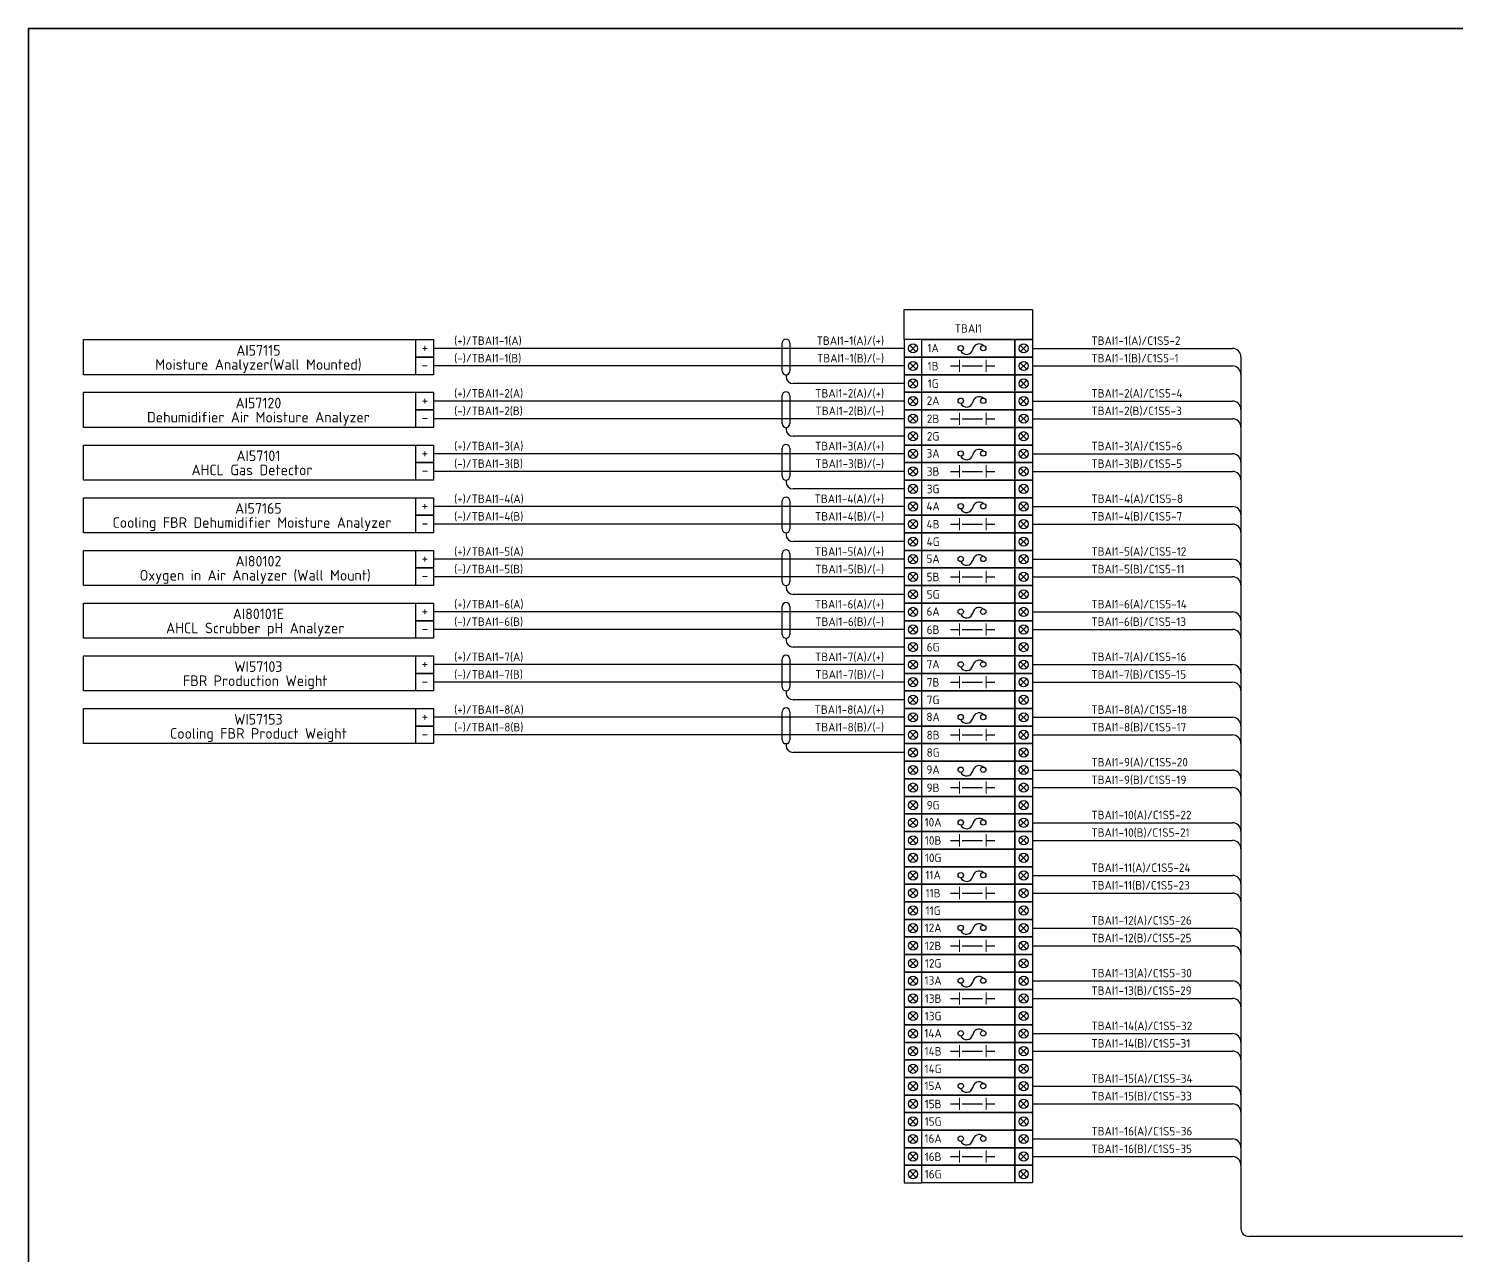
# Model space of a CAD drawing. Header units: inches. Extents: x 579627 to 667544, y 458630 to 507164.
# Drawn here: x 614871 to 616891, y 498140 to 499876 of the extents above; entities that cross this region are included whole.
import ezdxf
from ezdxf.enums import TextEntityAlignment as Align

# ---------------------------------------------------------------- set-up
doc = ezdxf.new("R2010")
doc.units = ezdxf.units.IN
doc.header["$MEASUREMENT"] = 0
doc.layers.add('HELPPOINT', color=7, linetype='Continuous')
doc.layers.add('power', color=7, linetype='Continuous')
doc.styles.add('HTX11', font='O8111901')
doc.styles.add('ISO3098B', font='ISO3098B.shx')

# ---------------------------------------------------------------- blocks, each defined once
blk = doc.blocks.new('TPA')
at = {"layer": 'HELPPOINT', "color": 4, "lineweight": 35}
for p, q in [((562706.8, 501946.4), (562706.8, 505019.3)), ((562706.8, 505019.3), (567131, 505019.3)), ((562706.8, 501946.4), (562706.8, 505019.3)), ((562706.8, 505019.3), (567131, 505019.3))]:
    blk.add_line(p, q, dxfattribs=at)
at = {"style": 'HTX11'}
for tag, p in [('A', (566704.3, 502037.1)), ('B', (567038.2, 501963.3))]:
    blk.add_attdef(tag, text='', height=16.8, dxfattribs=at).set_placement(p, align=Align.MIDDLE_CENTER)

msp = doc.modelspace()

# ---------------------------------------------------------------- linework, layer by layer
at = {"color": 4}
for p, q in [((616109.7, 499423.8), (615443.6, 499423.8)), ((616291, 499423.8), (616574, 499423.8)), ((616586, 499411.8), (616586, 498178.3)), ((616109.7, 499349.2), (615443.6, 499349.2)), ((616291, 499349.2), (616574, 499349.2)), ((616109.7, 499274.6), (615443.6, 499274.6)), ((616291, 499274.6), (616574, 499274.6)), ((616109.7, 499200), (615443.6, 499200)), ((616291, 499200), (616574, 499200)), ((616109.7, 499125.4), (615443.6, 499125.4)), ((616291, 499125.4), (616574, 499125.4)), ((616109.7, 499050.8), (615443.6, 499050.8)), ((616291, 499050.8), (616574, 499050.8)), ((616109.7, 498976.2), (615443.6, 498976.2)), ((616291, 498976.2), (616574, 498976.2)), ((616109.7, 498901.7), (615443.6, 498901.7)), ((616291, 498901.7), (616574, 498901.7)), ((616291, 498827.1), (616574, 498827.1)), ((616291, 498752.5), (616574, 498752.5)), ((616291, 498677.9), (616574, 498677.9)), ((616291, 498603.3), (616574, 498603.3)), ((616291, 498528.7), (616574, 498528.7)), ((616291, 498454.1), (616574, 498454.1)), ((616291, 498379.6), (616574, 498379.6)), ((616291, 498305), (616574, 498305)), ((618513.4, 498167.2), (616597.1, 498167.2))]:
    msp.add_line(p, q, dxfattribs=at)
at = {"color": 1}
for p, q in [((616126.7, 499428.4), (616117.5, 499419.1)), ((616117.5, 499428.4), (616126.7, 499419.1)), ((616273.9, 499428.4), (616283.2, 499419.1)), ((616283.2, 499428.4), (616273.9, 499419.1)), ((616126.7, 499353.8), (616117.5, 499344.5)), ((616117.5, 499353.8), (616126.7, 499344.5)), ((616273.9, 499353.8), (616283.2, 499344.5)), ((616283.2, 499353.8), (616273.9, 499344.5)), ((616126.7, 499279.2), (616117.5, 499270)), ((616117.5, 499279.2), (616126.7, 499270)), ((616273.9, 499279.2), (616283.2, 499270)), ((616283.2, 499279.2), (616273.9, 499270)), ((616126.7, 499204.6), (616117.5, 499195.4)), ((616117.5, 499204.6), (616126.7, 499195.4)), ((616273.9, 499204.6), (616283.2, 499195.4)), ((616283.2, 499204.6), (616273.9, 499195.4)), ((616126.7, 499130), (616117.5, 499120.8)), ((616117.5, 499130), (616126.7, 499120.8)), ((616273.9, 499130), (616283.2, 499120.8)), ((616283.2, 499130), (616273.9, 499120.8)), ((616126.7, 499055.5), (616117.5, 499046.2)), ((616117.5, 499055.5), (616126.7, 499046.2)), ((616273.9, 499055.5), (616283.2, 499046.2)), ((616283.2, 499055.5), (616273.9, 499046.2)), ((616126.7, 498980.9), (616117.5, 498971.6)), ((616117.5, 498980.9), (616126.7, 498971.6)), ((616273.9, 498980.9), (616283.2, 498971.6)), ((616283.2, 498980.9), (616273.9, 498971.6)), ((616126.7, 498906.3), (616117.5, 498897)), ((616117.5, 498906.3), (616126.7, 498897)), ((616273.9, 498906.3), (616283.2, 498897)), ((616283.2, 498906.3), (616273.9, 498897)), ((616126.7, 498831.7), (616117.5, 498822.4)), ((616117.5, 498831.7), (616126.7, 498822.4)), ((616273.9, 498831.7), (616283.2, 498822.4)), ((616283.2, 498831.7), (616273.9, 498822.4)), ((616126.7, 498757.1), (616117.5, 498747.9)), ((616117.5, 498757.1), (616126.7, 498747.9)), ((616273.9, 498757.1), (616283.2, 498747.9)), ((616283.2, 498757.1), (616273.9, 498747.9)), ((616126.7, 498682.5), (616117.5, 498673.3)), ((616117.5, 498682.5), (616126.7, 498673.3)), ((616273.9, 498682.5), (616283.2, 498673.3)), ((616283.2, 498682.5), (616273.9, 498673.3)), ((616126.7, 498607.9), (616117.5, 498598.7)), ((616117.5, 498607.9), (616126.7, 498598.7)), ((616273.9, 498607.9), (616283.2, 498598.7)), ((616283.2, 498607.9), (616273.9, 498598.7)), ((616126.7, 498533.4), (616117.5, 498524.1)), ((616117.5, 498533.4), (616126.7, 498524.1)), ((616273.9, 498533.4), (616283.2, 498524.1)), ((616283.2, 498533.4), (616273.9, 498524.1)), ((616126.7, 498458.8), (616117.5, 498449.5)), ((616117.5, 498458.8), (616126.7, 498449.5)), ((616273.9, 498458.8), (616283.2, 498449.5)), ((616283.2, 498458.8), (616273.9, 498449.5)), ((616126.7, 498384.2), (616117.5, 498374.9)), ((616117.5, 498384.2), (616126.7, 498374.9)), ((616273.9, 498384.2), (616283.2, 498374.9)), ((616283.2, 498384.2), (616273.9, 498374.9)), ((616126.7, 498309.6), (616117.5, 498300.4)), ((616117.5, 498309.6), (616126.7, 498300.4)), ((616273.9, 498309.6), (616283.2, 498300.4)), ((616283.2, 498309.6), (616273.9, 498300.4))]:
    msp.add_line(p, q, dxfattribs=at)
at = {"color": 0}
for p, q in [((616109.7, 499398.9), (615443.6, 499398.9)), ((616126.7, 499403.5), (616117.5, 499394.3)), ((616117.5, 499403.5), (616126.7, 499394.3)), ((616175.3, 499398.9), (616187.8, 499398.9)), ((616191.8, 499398.9), (616220.3, 499398.9)), ((616225.4, 499398.9), (616237.9, 499398.9)), ((616273.9, 499403.5), (616283.2, 499394.3)), ((616283.2, 499403.5), (616273.9, 499394.3)), ((616291, 499398.9), (616574, 499398.9)), ((616109.7, 499324.3), (615443.6, 499324.3)), ((616126.7, 499328.9), (616117.5, 499319.7)), ((616117.5, 499328.9), (616126.7, 499319.7)), ((616175.3, 499324.3), (616187.8, 499324.3)), ((616191.8, 499324.3), (616220.3, 499324.3)), ((616225.4, 499324.3), (616237.9, 499324.3)), ((616273.9, 499328.9), (616283.2, 499319.7)), ((616283.2, 499328.9), (616273.9, 499319.7)), ((616291, 499324.3), (616574, 499324.3)), ((616109.7, 499249.7), (615443.6, 499249.7)), ((616126.7, 499254.3), (616117.5, 499245.1)), ((616117.5, 499254.3), (616126.7, 499245.1)), ((616175.3, 499249.7), (616187.8, 499249.7)), ((616191.8, 499249.7), (616220.3, 499249.7)), ((616225.4, 499249.7), (616237.9, 499249.7)), ((616273.9, 499254.3), (616283.2, 499245.1)), ((616283.2, 499254.3), (616273.9, 499245.1)), ((616291, 499249.7), (616574, 499249.7)), ((616109.7, 499175.1), (615443.6, 499175.1)), ((616126.7, 499179.8), (616117.5, 499170.5)), ((616117.5, 499179.8), (616126.7, 499170.5)), ((616175.3, 499175.1), (616187.8, 499175.1)), ((616191.8, 499175.1), (616220.3, 499175.1)), ((616225.4, 499175.1), (616237.9, 499175.1)), ((616273.9, 499179.8), (616283.2, 499170.5)), ((616283.2, 499179.8), (616273.9, 499170.5)), ((616291, 499175.1), (616574, 499175.1)), ((616109.7, 499100.6), (615443.6, 499100.6)), ((616126.7, 499105.2), (616117.5, 499095.9)), ((616117.5, 499105.2), (616126.7, 499095.9)), ((616175.3, 499100.6), (616187.8, 499100.6)), ((616191.8, 499100.6), (616220.3, 499100.6)), ((616225.4, 499100.6), (616237.9, 499100.6)), ((616273.9, 499105.2), (616283.2, 499095.9)), ((616283.2, 499105.2), (616273.9, 499095.9)), ((616291, 499100.6), (616574, 499100.6)), ((616109.7, 499026), (615443.6, 499026)), ((616126.7, 499030.6), (616117.5, 499021.3)), ((616117.5, 499030.6), (616126.7, 499021.3)), ((616175.3, 499026), (616187.8, 499026)), ((616191.8, 499026), (616220.3, 499026)), ((616225.4, 499026), (616237.9, 499026)), ((616273.9, 499030.6), (616283.2, 499021.3)), ((616283.2, 499030.6), (616273.9, 499021.3)), ((616291, 499026), (616574, 499026)), ((616126.7, 498956), (616117.5, 498946.8)), ((616117.5, 498956), (616126.7, 498946.8)), ((616273.9, 498956), (616283.2, 498946.8)), ((616283.2, 498956), (616273.9, 498946.8)), ((616109.7, 498951.4), (615443.6, 498951.4)), ((616175.3, 498951.4), (616187.8, 498951.4)), ((616191.8, 498951.4), (616220.3, 498951.4)), ((616225.4, 498951.4), (616237.9, 498951.4)), ((616291, 498951.4), (616574, 498951.4)), ((616109.7, 498876.8), (615443.6, 498876.8)), ((616126.7, 498881.4), (616117.5, 498872.2)), ((616117.5, 498881.4), (616126.7, 498872.2)), ((616175.3, 498876.8), (616187.8, 498876.8)), ((616191.8, 498876.8), (616220.3, 498876.8)), ((616225.4, 498876.8), (616237.9, 498876.8)), ((616273.9, 498881.4), (616283.2, 498872.2)), ((616283.2, 498881.4), (616273.9, 498872.2)), ((616291, 498876.8), (616574, 498876.8)), ((616126.7, 498806.8), (616117.5, 498797.6)), ((616117.5, 498806.8), (616126.7, 498797.6)), ((616175.3, 498802.2), (616187.8, 498802.2)), ((616191.8, 498802.2), (616220.3, 498802.2)), ((616225.4, 498802.2), (616237.9, 498802.2)), ((616273.9, 498806.8), (616283.2, 498797.6)), ((616283.2, 498806.8), (616273.9, 498797.6)), ((616291, 498802.2), (616574, 498802.2)), ((616126.7, 498732.3), (616117.5, 498723)), ((616117.5, 498732.3), (616126.7, 498723)), ((616273.9, 498732.3), (616283.2, 498723)), ((616283.2, 498732.3), (616273.9, 498723)), ((616175.3, 498727.6), (616187.8, 498727.6)), ((616191.8, 498727.6), (616220.3, 498727.6)), ((616225.4, 498727.6), (616237.9, 498727.6)), ((616291, 498727.6), (616574, 498727.6)), ((616126.7, 498657.7), (616117.5, 498648.4)), ((616117.5, 498657.7), (616126.7, 498648.4)), ((616175.3, 498653), (616187.8, 498653)), ((616191.8, 498653), (616220.3, 498653)), ((616225.4, 498653), (616237.9, 498653)), ((616273.9, 498657.7), (616283.2, 498648.4)), ((616283.2, 498657.7), (616273.9, 498648.4)), ((616291, 498653), (616574, 498653)), ((616126.7, 498583.1), (616117.5, 498573.8)), ((616117.5, 498583.1), (616126.7, 498573.8)), ((616175.3, 498578.5), (616187.8, 498578.5)), ((616191.8, 498578.5), (616220.3, 498578.5)), ((616225.4, 498578.5), (616237.9, 498578.5)), ((616273.9, 498583.1), (616283.2, 498573.8)), ((616283.2, 498583.1), (616273.9, 498573.8)), ((616291, 498578.5), (616574, 498578.5)), ((616126.7, 498508.5), (616117.5, 498499.2)), ((616117.5, 498508.5), (616126.7, 498499.2)), ((616273.9, 498508.5), (616283.2, 498499.2)), ((616283.2, 498508.5), (616273.9, 498499.2)), ((616175.3, 498503.9), (616187.8, 498503.9)), ((616191.8, 498503.9), (616220.3, 498503.9)), ((616225.4, 498503.9), (616237.9, 498503.9)), ((616291, 498503.9), (616574, 498503.9)), ((616126.7, 498433.9), (616117.5, 498424.7)), ((616117.5, 498433.9), (616126.7, 498424.7)), ((616175.3, 498429.3), (616187.8, 498429.3)), ((616191.8, 498429.3), (616220.3, 498429.3)), ((616225.4, 498429.3), (616237.9, 498429.3)), ((616273.9, 498433.9), (616283.2, 498424.7)), ((616283.2, 498433.9), (616273.9, 498424.7)), ((616291, 498429.3), (616574, 498429.3)), ((616126.7, 498359.3), (616117.5, 498350.1)), ((616117.5, 498359.3), (616126.7, 498350.1)), ((616175.3, 498354.7), (616187.8, 498354.7)), ((616191.8, 498354.7), (616220.3, 498354.7)), ((616225.4, 498354.7), (616237.9, 498354.7)), ((616273.9, 498359.3), (616283.2, 498350.1)), ((616283.2, 498359.3), (616273.9, 498350.1)), ((616291, 498354.7), (616574, 498354.7)), ((616126.7, 498284.7), (616117.5, 498275.5)), ((616117.5, 498284.7), (616126.7, 498275.5)), ((616175.3, 498280.1), (616187.8, 498280.1)), ((616191.8, 498280.1), (616220.3, 498280.1)), ((616225.4, 498280.1), (616237.9, 498280.1)), ((616273.9, 498284.7), (616283.2, 498275.5)), ((616283.2, 498284.7), (616273.9, 498275.5)), ((616291, 498280.1), (616574, 498280.1))]:
    msp.add_line(p, q, dxfattribs=at)
at = {"color": 0, "lineweight": 9}
for p, q in [((616187.8, 499390.4), (616187.8, 499407.4)), ((616225.4, 499390.4), (616225.4, 499407.4)), ((616187.8, 499315.8), (616187.8, 499332.8)), ((616225.4, 499315.8), (616225.4, 499332.8)), ((616187.8, 499241.2), (616187.8, 499258.3)), ((616225.4, 499241.2), (616225.4, 499258.3)), ((616187.8, 499166.6), (616187.8, 499183.7)), ((616225.4, 499166.6), (616225.4, 499183.7)), ((616187.8, 499092), (616187.8, 499109.1)), ((616225.4, 499092), (616225.4, 499109.1)), ((616187.8, 499017.4), (616187.8, 499034.5)), ((616225.4, 499017.4), (616225.4, 499034.5)), ((616187.8, 498942.8), (616187.8, 498959.9)), ((616225.4, 498942.8), (616225.4, 498959.9)), ((616187.8, 498868.3), (616187.8, 498885.3)), ((616225.4, 498868.3), (616225.4, 498885.3)), ((616187.8, 498793.7), (616187.8, 498810.7)), ((616225.4, 498793.7), (616225.4, 498810.7)), ((616187.8, 498719.1), (616187.8, 498736.2)), ((616225.4, 498719.1), (616225.4, 498736.2)), ((616187.8, 498644.5), (616187.8, 498661.6)), ((616225.4, 498644.5), (616225.4, 498661.6)), ((616187.8, 498569.9), (616187.8, 498587)), ((616225.4, 498569.9), (616225.4, 498587)), ((616187.8, 498495.3), (616187.8, 498512.4)), ((616225.4, 498495.3), (616225.4, 498512.4)), ((616187.8, 498420.8), (616187.8, 498437.8)), ((616225.4, 498420.8), (616225.4, 498437.8)), ((616187.8, 498346.2), (616187.8, 498363.2)), ((616225.4, 498346.2), (616225.4, 498363.2)), ((616187.8, 498271.6), (616187.8, 498288.6)), ((616225.4, 498271.6), (616225.4, 498288.6))]:
    msp.add_line(p, q, dxfattribs=at)
at = {"color": 3}
for p, q in [((615942.5, 499386.5), (615942.5, 499384)), ((616126.7, 499378.7), (616117.5, 499369.4)), ((616117.5, 499378.7), (616126.7, 499369.4)), ((616273.9, 499378.7), (616283.2, 499369.4)), ((616283.2, 499378.7), (616273.9, 499369.4)), ((616109.7, 499374), (615952.5, 499374)), ((615942.5, 499311.9), (615942.5, 499309.4)), ((616109.7, 499299.4), (615952.5, 499299.4)), ((616126.7, 499304.1), (616117.5, 499294.8)), ((616117.5, 499304.1), (616126.7, 499294.8)), ((616273.9, 499304.1), (616283.2, 499294.8)), ((616283.2, 499304.1), (616273.9, 499294.8)), ((615942.5, 499237.3), (615942.5, 499234.9)), ((616109.7, 499224.9), (615952.5, 499224.9)), ((616126.7, 499229.5), (616117.5, 499220.2)), ((616117.5, 499229.5), (616126.7, 499220.2)), ((616273.9, 499229.5), (616283.2, 499220.2)), ((616283.2, 499229.5), (616273.9, 499220.2)), ((615942.5, 499162.7), (615942.5, 499160.3)), ((616126.7, 499154.9), (616117.5, 499145.7)), ((616117.5, 499154.9), (616126.7, 499145.7)), ((616273.9, 499154.9), (616283.2, 499145.7)), ((616283.2, 499154.9), (616273.9, 499145.7)), ((616109.7, 499150.3), (615952.5, 499150.3)), ((615942.5, 499088.1), (615942.5, 499085.7)), ((616109.7, 499075.7), (615952.5, 499075.7)), ((616126.7, 499080.3), (616117.5, 499071.1)), ((616117.5, 499080.3), (616126.7, 499071.1)), ((616273.9, 499080.3), (616283.2, 499071.1)), ((616283.2, 499080.3), (616273.9, 499071.1)), ((615942.5, 499013.6), (615942.5, 499011.1)), ((616109.7, 499001.1), (615952.5, 499001.1)), ((616126.7, 499005.7), (616117.5, 498996.5)), ((616117.5, 499005.7), (616126.7, 498996.5)), ((616273.9, 499005.7), (616283.2, 498996.5)), ((616283.2, 499005.7), (616273.9, 498996.5)), ((615942.5, 498939), (615942.5, 498936.5)), ((616109.7, 498926.5), (615952.5, 498926.5)), ((616126.7, 498931.1), (616117.5, 498921.9)), ((616117.5, 498931.1), (616126.7, 498921.9)), ((616273.9, 498931.1), (616283.2, 498921.9)), ((616283.2, 498931.1), (616273.9, 498921.9)), ((615942.5, 498864.4), (615942.5, 498861.9)), ((616109.7, 498851.9), (615952.5, 498851.9)), ((616126.7, 498856.6), (616117.5, 498847.3)), ((616117.5, 498856.6), (616126.7, 498847.3)), ((616273.9, 498856.6), (616283.2, 498847.3)), ((616283.2, 498856.6), (616273.9, 498847.3)), ((616126.7, 498782), (616117.5, 498772.7)), ((616117.5, 498782), (616126.7, 498772.7)), ((616273.9, 498782), (616283.2, 498772.7)), ((616283.2, 498782), (616273.9, 498772.7)), ((616126.7, 498707.4), (616117.5, 498698.1)), ((616117.5, 498707.4), (616126.7, 498698.1)), ((616273.9, 498707.4), (616283.2, 498698.1)), ((616283.2, 498707.4), (616273.9, 498698.1)), ((616126.7, 498632.8), (616117.5, 498623.6)), ((616117.5, 498632.8), (616126.7, 498623.6)), ((616273.9, 498632.8), (616283.2, 498623.6)), ((616283.2, 498632.8), (616273.9, 498623.6)), ((616126.7, 498558.2), (616117.5, 498549)), ((616117.5, 498558.2), (616126.7, 498549)), ((616273.9, 498558.2), (616283.2, 498549)), ((616283.2, 498558.2), (616273.9, 498549)), ((616126.7, 498483.6), (616117.5, 498474.4)), ((616117.5, 498483.6), (616126.7, 498474.4)), ((616273.9, 498483.6), (616283.2, 498474.4)), ((616283.2, 498483.6), (616273.9, 498474.4)), ((616126.7, 498409), (616117.5, 498399.8)), ((616117.5, 498409), (616126.7, 498399.8)), ((616273.9, 498409), (616283.2, 498399.8)), ((616283.2, 498409), (616273.9, 498399.8)), ((616126.7, 498334.5), (616117.5, 498325.2)), ((616117.5, 498334.5), (616126.7, 498325.2)), ((616273.9, 498334.5), (616283.2, 498325.2)), ((616283.2, 498334.5), (616273.9, 498325.2)), ((616126.7, 498259.9), (616117.5, 498250.6)), ((616117.5, 498259.9), (616126.7, 498250.6)), ((616273.9, 498259.9), (616283.2, 498250.6)), ((616283.2, 498259.9), (616273.9, 498250.6))]:
    msp.add_line(p, q, dxfattribs=at)
at = {"color": 4}
msp.add_lwpolyline([(616109.7, 499478.7), (616291, 499478.7), (616291, 499436.2), (616109.7, 499436.2)], close=True, dxfattribs=at)
at = {"color": 2}
for points in [[(614948.3, 499436.2), (615443.6, 499436.2), (615443.6, 499386.5), (614948.3, 499386.5)], [(614948.3, 499361.6), (615443.6, 499361.6), (615443.6, 499311.9), (614948.3, 499311.9)], [(614948.3, 499287), (615443.6, 499287), (615443.6, 499237.3), (614948.3, 499237.3)], [(614948.3, 499212.4), (615443.6, 499212.4), (615443.6, 499162.7), (614948.3, 499162.7)], [(614948.3, 499137.8), (615443.6, 499137.8), (615443.6, 499088.1), (614948.3, 499088.1)], [(614948.3, 499063.3), (615443.6, 499063.3), (615443.6, 499013.5), (614948.3, 499013.5)], [(614948.3, 498988.7), (615443.6, 498988.7), (615443.6, 498939), (614948.3, 498939)], [(614948.3, 498914.1), (615443.6, 498914.1), (615443.6, 498864.4), (614948.3, 498864.4)]]:
    msp.add_lwpolyline(points, close=True, dxfattribs=at)
at = {"color": 1}
for points in [[(615418.8, 499436.2), (615443.6, 499436.2), (615443.6, 499411.3), (615418.8, 499411.3)], [(616134.5, 499436.2), (616109.7, 499436.2), (616109.7, 499411.3), (616134.5, 499411.3)], [(616134.5, 499436.2), (616266.1, 499436.2), (616266.1, 499411.3), (616134.5, 499411.3)], [(616266.1, 499436.2), (616291, 499436.2), (616291, 499411.3), (616266.1, 499411.3)], [(615418.8, 499361.6), (615443.6, 499361.6), (615443.6, 499336.7), (615418.8, 499336.7)], [(616134.5, 499361.6), (616109.7, 499361.6), (616109.7, 499336.7), (616134.5, 499336.7)], [(616134.5, 499361.6), (616266.1, 499361.6), (616266.1, 499336.7), (616134.5, 499336.7)], [(616266.1, 499361.6), (616291, 499361.6), (616291, 499336.7), (616266.1, 499336.7)], [(615418.8, 499287), (615443.6, 499287), (615443.6, 499262.2), (615418.8, 499262.2)], [(616134.5, 499287), (616109.7, 499287), (616109.7, 499262.2), (616134.5, 499262.2)], [(616134.5, 499287), (616266.1, 499287), (616266.1, 499262.2), (616134.5, 499262.2)], [(616266.1, 499287), (616291, 499287), (616291, 499262.2), (616266.1, 499262.2)], [(615418.8, 499212.4), (615443.6, 499212.4), (615443.6, 499187.6), (615418.8, 499187.6)], [(616134.5, 499212.4), (616109.7, 499212.4), (616109.7, 499187.6), (616134.5, 499187.6)], [(616134.5, 499212.4), (616266.1, 499212.4), (616266.1, 499187.6), (616134.5, 499187.6)], [(616266.1, 499212.4), (616291, 499212.4), (616291, 499187.6), (616266.1, 499187.6)], [(615418.8, 499137.8), (615443.6, 499137.8), (615443.6, 499113), (615418.8, 499113)], [(616134.5, 499137.8), (616109.7, 499137.8), (616109.7, 499113), (616134.5, 499113)], [(616134.5, 499137.8), (616266.1, 499137.8), (616266.1, 499113), (616134.5, 499113)], [(616266.1, 499137.8), (616291, 499137.8), (616291, 499113), (616266.1, 499113)], [(615418.8, 499063.3), (615443.6, 499063.3), (615443.6, 499038.4), (615418.8, 499038.4)], [(616134.5, 499063.3), (616109.7, 499063.3), (616109.7, 499038.4), (616134.5, 499038.4)], [(616134.5, 499063.3), (616266.1, 499063.3), (616266.1, 499038.4), (616134.5, 499038.4)], [(616266.1, 499063.3), (616291, 499063.3), (616291, 499038.4), (616266.1, 499038.4)], [(615418.8, 498988.7), (615443.6, 498988.7), (615443.6, 498963.8), (615418.8, 498963.8)], [(616134.5, 498988.7), (616109.7, 498988.7), (616109.7, 498963.8), (616134.5, 498963.8)], [(616134.5, 498988.7), (616266.1, 498988.7), (616266.1, 498963.8), (616134.5, 498963.8)], [(616266.1, 498988.7), (616291, 498988.7), (616291, 498963.8), (616266.1, 498963.8)], [(615418.8, 498914.1), (615443.6, 498914.1), (615443.6, 498889.2), (615418.8, 498889.2)], [(616134.5, 498914.1), (616109.7, 498914.1), (616109.7, 498889.2), (616134.5, 498889.2)], [(616134.5, 498914.1), (616266.1, 498914.1), (616266.1, 498889.2), (616134.5, 498889.2)], [(616266.1, 498914.1), (616291, 498914.1), (616291, 498889.2), (616266.1, 498889.2)], [(616134.5, 498839.5), (616109.7, 498839.5), (616109.7, 498814.6), (616134.5, 498814.6)], [(616134.5, 498839.5), (616266.1, 498839.5), (616266.1, 498814.6), (616134.5, 498814.6)], [(616266.1, 498839.5), (616291, 498839.5), (616291, 498814.6), (616266.1, 498814.6)], [(616134.5, 498764.9), (616109.7, 498764.9), (616109.7, 498740.1), (616134.5, 498740.1)], [(616134.5, 498764.9), (616266.1, 498764.9), (616266.1, 498740.1), (616134.5, 498740.1)], [(616266.1, 498764.9), (616291, 498764.9), (616291, 498740.1), (616266.1, 498740.1)], [(616134.5, 498690.3), (616109.7, 498690.3), (616109.7, 498665.5), (616134.5, 498665.5)], [(616134.5, 498690.3), (616266.1, 498690.3), (616266.1, 498665.5), (616134.5, 498665.5)], [(616266.1, 498690.3), (616291, 498690.3), (616291, 498665.5), (616266.1, 498665.5)], [(616134.5, 498615.7), (616109.7, 498615.7), (616109.7, 498590.9), (616134.5, 498590.9)], [(616134.5, 498615.7), (616266.1, 498615.7), (616266.1, 498590.9), (616134.5, 498590.9)], [(616266.1, 498615.7), (616291, 498615.7), (616291, 498590.9), (616266.1, 498590.9)], [(616134.5, 498541.2), (616109.7, 498541.2), (616109.7, 498516.3), (616134.5, 498516.3)], [(616134.5, 498541.2), (616266.1, 498541.2), (616266.1, 498516.3), (616134.5, 498516.3)], [(616266.1, 498541.2), (616291, 498541.2), (616291, 498516.3), (616266.1, 498516.3)], [(616134.5, 498466.6), (616109.7, 498466.6), (616109.7, 498441.7), (616134.5, 498441.7)], [(616134.5, 498466.6), (616266.1, 498466.6), (616266.1, 498441.7), (616134.5, 498441.7)], [(616266.1, 498466.6), (616291, 498466.6), (616291, 498441.7), (616266.1, 498441.7)], [(616134.5, 498392), (616109.7, 498392), (616109.7, 498367.1), (616134.5, 498367.1)], [(616134.5, 498392), (616266.1, 498392), (616266.1, 498367.1), (616134.5, 498367.1)], [(616266.1, 498392), (616291, 498392), (616291, 498367.1), (616266.1, 498367.1)], [(616134.5, 498317.4), (616109.7, 498317.4), (616109.7, 498292.5), (616134.5, 498292.5)], [(616134.5, 498317.4), (616266.1, 498317.4), (616266.1, 498292.5), (616134.5, 498292.5)], [(616266.1, 498317.4), (616291, 498317.4), (616291, 498292.5), (616266.1, 498292.5)]]:
    msp.add_lwpolyline(points, close=True, dxfattribs=at)
at = {"color": 3}
for points in [[(615937, 499392), (615937, 499392), (615937, 499431.5)], [(615948, 499431.5), (615948, 499392)], [(615937, 499317.4), (615937, 499317.4), (615937, 499356.9)], [(615948, 499356.9), (615948, 499317.4)], [(615937, 499242.8), (615937, 499242.8), (615937, 499282.4)], [(615948, 499282.4), (615948, 499242.8)], [(615937, 499168.2), (615937, 499168.2), (615937, 499207.8)], [(615948, 499207.8), (615948, 499168.2)], [(615937, 499093.6), (615937, 499093.6), (615937, 499133.2)], [(615948, 499133.2), (615948, 499093.6)], [(615937, 499019.1), (615937, 499019.1), (615937, 499058.6)], [(615948, 499058.6), (615948, 499019.1)], [(615937, 498944.5), (615937, 498944.5), (615937, 498984)], [(615948, 498984), (615948, 498944.5)], [(615937, 498869.9), (615937, 498869.9), (615937, 498909.4)], [(615948, 498909.4), (615948, 498869.9)]]:
    msp.add_lwpolyline(points, dxfattribs=at)
at = {"color": 0, "const_width": 0.3}
for points in [[(616109.7, 499436.2), (616291, 499436.2), (616291, 499361.6), (616109.7, 499361.6), (616109.7, 499436.2)], [(616109.7, 499361.6), (616291, 499361.6), (616291, 499287), (616109.7, 499287), (616109.7, 499361.6)], [(616109.7, 499287), (616291, 499287), (616291, 499212.4), (616109.7, 499212.4), (616109.7, 499287)], [(616109.7, 499212.4), (616291, 499212.4), (616291, 499137.8), (616109.7, 499137.8), (616109.7, 499212.4)], [(616109.7, 499137.8), (616291, 499137.8), (616291, 499063.3), (616109.7, 499063.3), (616109.7, 499137.8)], [(616109.7, 499063.3), (616291, 499063.3), (616291, 498988.7), (616109.7, 498988.7), (616109.7, 499063.3)], [(616109.7, 498988.7), (616291, 498988.7), (616291, 498914.1), (616109.7, 498914.1), (616109.7, 498988.7)], [(616109.7, 498914.1), (616291, 498914.1), (616291, 498839.5), (616109.7, 498839.5), (616109.7, 498914.1)], [(616109.7, 498839.5), (616291, 498839.5), (616291, 498764.9), (616109.7, 498764.9), (616109.7, 498839.5)], [(616109.7, 498764.9), (616291, 498764.9), (616291, 498690.3), (616109.7, 498690.3), (616109.7, 498764.9)], [(616109.7, 498690.3), (616291, 498690.3), (616291, 498615.7), (616109.7, 498615.7), (616109.7, 498690.3)], [(616109.7, 498615.7), (616291, 498615.7), (616291, 498541.2), (616109.7, 498541.2), (616109.7, 498615.7)], [(616109.7, 498541.2), (616291, 498541.2), (616291, 498466.6), (616109.7, 498466.6), (616109.7, 498541.2)], [(616109.7, 498466.6), (616291, 498466.6), (616291, 498392), (616109.7, 498392), (616109.7, 498466.6)], [(616109.7, 498392), (616291, 498392), (616291, 498317.4), (616109.7, 498317.4), (616109.7, 498392)], [(616109.7, 498317.4), (616291, 498317.4), (616291, 498242.8), (616109.7, 498242.8), (616109.7, 498317.4)]]:
    msp.add_lwpolyline(points, dxfattribs=at)
at = {"color": 0}
for points in [[(615418.8, 499411.3), (615443.6, 499411.3), (615443.6, 499386.5), (615418.8, 499386.5)], [(616134.5, 499411.3), (616109.7, 499411.3), (616109.7, 499386.5), (616134.5, 499386.5)], [(616134.5, 499411.3), (616266.1, 499411.3), (616266.1, 499386.5), (616134.5, 499386.5)], [(616266.1, 499411.3), (616291, 499411.3), (616291, 499386.5), (616266.1, 499386.5)], [(615418.8, 499336.7), (615443.6, 499336.7), (615443.6, 499311.9), (615418.8, 499311.9)], [(616134.5, 499336.7), (616109.7, 499336.7), (616109.7, 499311.9), (616134.5, 499311.9)], [(616134.5, 499336.7), (616266.1, 499336.7), (616266.1, 499311.9), (616134.5, 499311.9)], [(616266.1, 499336.7), (616291, 499336.7), (616291, 499311.9), (616266.1, 499311.9)], [(615418.8, 499262.2), (615443.6, 499262.2), (615443.6, 499237.3), (615418.8, 499237.3)], [(616134.5, 499262.2), (616109.7, 499262.2), (616109.7, 499237.3), (616134.5, 499237.3)], [(616134.5, 499262.2), (616266.1, 499262.2), (616266.1, 499237.3), (616134.5, 499237.3)], [(616266.1, 499262.2), (616291, 499262.2), (616291, 499237.3), (616266.1, 499237.3)], [(615418.8, 499187.6), (615443.6, 499187.6), (615443.6, 499162.7), (615418.8, 499162.7)], [(616134.5, 499187.6), (616109.7, 499187.6), (616109.7, 499162.7), (616134.5, 499162.7)], [(616134.5, 499187.6), (616266.1, 499187.6), (616266.1, 499162.7), (616134.5, 499162.7)], [(616266.1, 499187.6), (616291, 499187.6), (616291, 499162.7), (616266.1, 499162.7)], [(615418.8, 499113), (615443.6, 499113), (615443.6, 499088.1), (615418.8, 499088.1)], [(616134.5, 499113), (616109.7, 499113), (616109.7, 499088.1), (616134.5, 499088.1)], [(616134.5, 499113), (616266.1, 499113), (616266.1, 499088.1), (616134.5, 499088.1)], [(616266.1, 499113), (616291, 499113), (616291, 499088.1), (616266.1, 499088.1)], [(615418.8, 499038.4), (615443.6, 499038.4), (615443.6, 499013.5), (615418.8, 499013.5)], [(616134.5, 499038.4), (616109.7, 499038.4), (616109.7, 499013.5), (616134.5, 499013.5)], [(616134.5, 499038.4), (616266.1, 499038.4), (616266.1, 499013.5), (616134.5, 499013.5)], [(616266.1, 499038.4), (616291, 499038.4), (616291, 499013.5), (616266.1, 499013.5)], [(615418.8, 498963.8), (615443.6, 498963.8), (615443.6, 498939), (615418.8, 498939)], [(616134.5, 498963.8), (616109.7, 498963.8), (616109.7, 498939), (616134.5, 498939)], [(616134.5, 498963.8), (616266.1, 498963.8), (616266.1, 498939), (616134.5, 498939)], [(616266.1, 498963.8), (616291, 498963.8), (616291, 498939), (616266.1, 498939)], [(615418.8, 498889.2), (615443.6, 498889.2), (615443.6, 498864.4), (615418.8, 498864.4)], [(616134.5, 498889.2), (616109.7, 498889.2), (616109.7, 498864.4), (616134.5, 498864.4)], [(616134.5, 498889.2), (616266.1, 498889.2), (616266.1, 498864.4), (616134.5, 498864.4)], [(616266.1, 498889.2), (616291, 498889.2), (616291, 498864.4), (616266.1, 498864.4)], [(616134.5, 498814.6), (616109.7, 498814.6), (616109.7, 498789.8), (616134.5, 498789.8)], [(616134.5, 498814.6), (616266.1, 498814.6), (616266.1, 498789.8), (616134.5, 498789.8)], [(616266.1, 498814.6), (616291, 498814.6), (616291, 498789.8), (616266.1, 498789.8)], [(616134.5, 498740.1), (616109.7, 498740.1), (616109.7, 498715.2), (616134.5, 498715.2)], [(616134.5, 498740.1), (616266.1, 498740.1), (616266.1, 498715.2), (616134.5, 498715.2)], [(616266.1, 498740.1), (616291, 498740.1), (616291, 498715.2), (616266.1, 498715.2)], [(616134.5, 498665.5), (616109.7, 498665.5), (616109.7, 498640.6), (616134.5, 498640.6)], [(616134.5, 498665.5), (616266.1, 498665.5), (616266.1, 498640.6), (616134.5, 498640.6)], [(616266.1, 498665.5), (616291, 498665.5), (616291, 498640.6), (616266.1, 498640.6)], [(616134.5, 498590.9), (616109.7, 498590.9), (616109.7, 498566), (616134.5, 498566)], [(616134.5, 498590.9), (616266.1, 498590.9), (616266.1, 498566), (616134.5, 498566)], [(616266.1, 498590.9), (616291, 498590.9), (616291, 498566), (616266.1, 498566)], [(616134.5, 498516.3), (616109.7, 498516.3), (616109.7, 498491.4), (616134.5, 498491.4)], [(616134.5, 498516.3), (616266.1, 498516.3), (616266.1, 498491.4), (616134.5, 498491.4)], [(616266.1, 498516.3), (616291, 498516.3), (616291, 498491.4), (616266.1, 498491.4)], [(616134.5, 498441.7), (616109.7, 498441.7), (616109.7, 498416.9), (616134.5, 498416.9)], [(616134.5, 498441.7), (616266.1, 498441.7), (616266.1, 498416.9), (616134.5, 498416.9)], [(616266.1, 498441.7), (616291, 498441.7), (616291, 498416.9), (616266.1, 498416.9)], [(616134.5, 498367.1), (616109.7, 498367.1), (616109.7, 498342.3), (616134.5, 498342.3)], [(616134.5, 498367.1), (616266.1, 498367.1), (616266.1, 498342.3), (616134.5, 498342.3)], [(616266.1, 498367.1), (616291, 498367.1), (616291, 498342.3), (616266.1, 498342.3)], [(616134.5, 498292.5), (616109.7, 498292.5), (616109.7, 498267.7), (616134.5, 498267.7)], [(616134.5, 498292.5), (616266.1, 498292.5), (616266.1, 498267.7), (616134.5, 498267.7)], [(616266.1, 498292.5), (616291, 498292.5), (616291, 498267.7), (616266.1, 498267.7)]]:
    msp.add_lwpolyline(points, close=True, dxfattribs=at)
at = {"color": 3}
for points in [[(616134.5, 499386.5), (616109.7, 499386.5), (616109.7, 499361.6), (616134.5, 499361.6)], [(616134.5, 499386.5), (616266.1, 499386.5), (616266.1, 499361.6), (616134.5, 499361.6)], [(616266.1, 499386.5), (616291, 499386.5), (616291, 499361.6), (616266.1, 499361.6)], [(616134.5, 499311.9), (616109.7, 499311.9), (616109.7, 499287), (616134.5, 499287)], [(616134.5, 499311.9), (616266.1, 499311.9), (616266.1, 499287), (616134.5, 499287)], [(616266.1, 499311.9), (616291, 499311.9), (616291, 499287), (616266.1, 499287)], [(616134.5, 499237.3), (616109.7, 499237.3), (616109.7, 499212.4), (616134.5, 499212.4)], [(616134.5, 499237.3), (616266.1, 499237.3), (616266.1, 499212.4), (616134.5, 499212.4)], [(616266.1, 499237.3), (616291, 499237.3), (616291, 499212.4), (616266.1, 499212.4)], [(616134.5, 499162.7), (616109.7, 499162.7), (616109.7, 499137.8), (616134.5, 499137.8)], [(616134.5, 499162.7), (616266.1, 499162.7), (616266.1, 499137.8), (616134.5, 499137.8)], [(616266.1, 499162.7), (616291, 499162.7), (616291, 499137.8), (616266.1, 499137.8)], [(616134.5, 499088.1), (616109.7, 499088.1), (616109.7, 499063.3), (616134.5, 499063.3)], [(616134.5, 499088.1), (616266.1, 499088.1), (616266.1, 499063.3), (616134.5, 499063.3)], [(616266.1, 499088.1), (616291, 499088.1), (616291, 499063.3), (616266.1, 499063.3)], [(616134.5, 499013.5), (616109.7, 499013.5), (616109.7, 498988.7), (616134.5, 498988.7)], [(616134.5, 499013.5), (616266.1, 499013.5), (616266.1, 498988.7), (616134.5, 498988.7)], [(616266.1, 499013.5), (616291, 499013.5), (616291, 498988.7), (616266.1, 498988.7)], [(616134.5, 498939), (616109.7, 498939), (616109.7, 498914.1), (616134.5, 498914.1)], [(616134.5, 498939), (616266.1, 498939), (616266.1, 498914.1), (616134.5, 498914.1)], [(616266.1, 498939), (616291, 498939), (616291, 498914.1), (616266.1, 498914.1)], [(616134.5, 498864.4), (616109.7, 498864.4), (616109.7, 498839.5), (616134.5, 498839.5)], [(616134.5, 498864.4), (616266.1, 498864.4), (616266.1, 498839.5), (616134.5, 498839.5)], [(616266.1, 498864.4), (616291, 498864.4), (616291, 498839.5), (616266.1, 498839.5)], [(616134.5, 498789.8), (616109.7, 498789.8), (616109.7, 498764.9), (616134.5, 498764.9)], [(616134.5, 498789.8), (616266.1, 498789.8), (616266.1, 498764.9), (616134.5, 498764.9)], [(616266.1, 498789.8), (616291, 498789.8), (616291, 498764.9), (616266.1, 498764.9)], [(616134.5, 498715.2), (616109.7, 498715.2), (616109.7, 498690.3), (616134.5, 498690.3)], [(616134.5, 498715.2), (616266.1, 498715.2), (616266.1, 498690.3), (616134.5, 498690.3)], [(616266.1, 498715.2), (616291, 498715.2), (616291, 498690.3), (616266.1, 498690.3)], [(616134.5, 498640.6), (616109.7, 498640.6), (616109.7, 498615.7), (616134.5, 498615.7)], [(616134.5, 498640.6), (616266.1, 498640.6), (616266.1, 498615.7), (616134.5, 498615.7)], [(616266.1, 498640.6), (616291, 498640.6), (616291, 498615.7), (616266.1, 498615.7)], [(616134.5, 498566), (616109.7, 498566), (616109.7, 498541.2), (616134.5, 498541.2)], [(616134.5, 498566), (616266.1, 498566), (616266.1, 498541.2), (616134.5, 498541.2)], [(616266.1, 498566), (616291, 498566), (616291, 498541.2), (616266.1, 498541.2)], [(616134.5, 498491.4), (616109.7, 498491.4), (616109.7, 498466.6), (616134.5, 498466.6)], [(616134.5, 498491.4), (616266.1, 498491.4), (616266.1, 498466.6), (616134.5, 498466.6)], [(616266.1, 498491.4), (616291, 498491.4), (616291, 498466.6), (616266.1, 498466.6)], [(616134.5, 498416.9), (616109.7, 498416.9), (616109.7, 498392), (616134.5, 498392)], [(616134.5, 498416.9), (616266.1, 498416.9), (616266.1, 498392), (616134.5, 498392)], [(616266.1, 498416.9), (616291, 498416.9), (616291, 498392), (616266.1, 498392)], [(616134.5, 498342.3), (616109.7, 498342.3), (616109.7, 498317.4), (616134.5, 498317.4)], [(616134.5, 498342.3), (616266.1, 498342.3), (616266.1, 498317.4), (616134.5, 498317.4)], [(616266.1, 498342.3), (616291, 498342.3), (616291, 498317.4), (616266.1, 498317.4)], [(616134.5, 498267.7), (616109.7, 498267.7), (616109.7, 498242.8), (616134.5, 498242.8)], [(616134.5, 498267.7), (616266.1, 498267.7), (616266.1, 498242.8), (616134.5, 498242.8)], [(616266.1, 498267.7), (616291, 498267.7), (616291, 498242.8), (616266.1, 498242.8)]]:
    msp.add_lwpolyline(points, close=True, dxfattribs=at)
at = {"color": 1}
for centre in [(616122.1, 499423.8), (616278.6, 499423.8), (616122.1, 499349.2), (616278.6, 499349.2), (616122.1, 499274.6), (616278.6, 499274.6), (616122.1, 499200), (616278.6, 499200), (616122.1, 499125.4), (616278.6, 499125.4), (616122.1, 499050.8), (616278.6, 499050.8), (616122.1, 498976.2), (616278.6, 498976.2), (616122.1, 498901.7), (616278.6, 498901.7), (616122.1, 498827.1), (616278.6, 498827.1), (616122.1, 498752.5), (616278.6, 498752.5), (616122.1, 498677.9), (616278.6, 498677.9), (616122.1, 498603.3), (616278.6, 498603.3), (616122.1, 498528.7), (616278.6, 498528.7), (616122.1, 498454.1), (616278.6, 498454.1), (616122.1, 498379.6), (616278.6, 498379.6), (616122.1, 498305), (616278.6, 498305)]:
    msp.add_circle(centre, 6.54, dxfattribs=at)
at = {"color": 0}
for centre in [(616122.1, 499398.9), (616278.6, 499398.9), (616122.1, 499324.3), (616278.6, 499324.3), (616122.1, 499249.7), (616278.6, 499249.7), (616122.1, 499175.1), (616278.6, 499175.1), (616122.1, 499100.6), (616278.6, 499100.6), (616122.1, 499026), (616278.6, 499026), (616122.1, 498951.4), (616278.6, 498951.4), (616122.1, 498876.8), (616278.6, 498876.8), (616122.1, 498802.2), (616278.6, 498802.2), (616122.1, 498727.6), (616278.6, 498727.6), (616122.1, 498653), (616278.6, 498653), (616122.1, 498578.5), (616278.6, 498578.5), (616122.1, 498503.9), (616278.6, 498503.9), (616122.1, 498429.3), (616278.6, 498429.3), (616122.1, 498354.7), (616278.6, 498354.7), (616122.1, 498280.1), (616278.6, 498280.1)]:
    msp.add_circle(centre, 6.54, dxfattribs=at)
at = {"color": 3}
for centre in [(616122.1, 499374), (616278.6, 499374), (616122.1, 499299.4), (616278.6, 499299.4), (616122.1, 499224.9), (616278.6, 499224.9), (616122.1, 499150.3), (616278.6, 499150.3), (616122.1, 499075.7), (616278.6, 499075.7), (616122.1, 499001.1), (616278.6, 499001.1), (616122.1, 498926.5), (616278.6, 498926.5), (616122.1, 498851.9), (616278.6, 498851.9), (616122.1, 498777.3), (616278.6, 498777.3), (616122.1, 498702.8), (616278.6, 498702.8), (616122.1, 498628.2), (616278.6, 498628.2), (616122.1, 498553.6), (616278.6, 498553.6), (616122.1, 498479), (616278.6, 498479), (616122.1, 498404.4), (616278.6, 498404.4), (616122.1, 498329.8), (616278.6, 498329.8), (616122.1, 498255.3), (616278.6, 498255.3)]:
    msp.add_circle(centre, 6.54, dxfattribs=at)
for centre, radius, start, end in [((615942.5, 499431.5), 5.5, 0, 180), ((615942.5, 499392), 5.5, 180, 0), ((615952.5, 499384), 10, 180, 270), ((615942.5, 499356.9), 5.5, 0, 180), ((615942.5, 499317.4), 5.5, 180, 0), ((615952.5, 499309.4), 10, 180, 270), ((615942.5, 499282.4), 5.5, 0, 180), ((615942.5, 499242.8), 5.5, 180, 0), ((615952.5, 499234.9), 10, 180, 270), ((615942.5, 499207.8), 5.5, 0, 180), ((615942.5, 499168.2), 5.5, 180, 0), ((615952.5, 499160.3), 10, 180, 270), ((615942.5, 499133.2), 5.5, 0, 180), ((615942.5, 499093.6), 5.5, 180, 0), ((615952.5, 499085.7), 10, 180, 270), ((615942.5, 499058.6), 5.5, 0, 180), ((615942.5, 499019.1), 5.5, 180, 0), ((615952.5, 499011.1), 10, 180, 270), ((615942.5, 498984), 5.5, 0, 180), ((615942.5, 498944.5), 5.5, 180, 0), ((615952.5, 498936.5), 10, 180, 270), ((615942.5, 498909.4), 5.5, 0, 180), ((615942.5, 498869.9), 5.5, 180, 0), ((615952.5, 498861.9), 10, 180, 270)]:
    msp.add_arc(centre, radius, start, end, dxfattribs=at)
at = {"color": 4}
for centre, radius, start, end in [((616574, 499411.8), 12, 0, 90), ((616574, 499337.2), 12, 0, 90), ((616574, 499262.6), 12, 0, 90), ((616574, 499188), 12, 0, 90), ((616574, 499113.4), 12, 0, 90), ((616574, 499038.8), 12, 0, 90), ((616574, 498964.2), 12, 0, 90), ((616574, 498889.7), 12, 0, 90), ((616574, 498815.1), 12, 0, 90), ((616574, 498740.5), 12, 0, 90), ((616574, 498665.9), 12, 0, 90), ((616574, 498591.3), 12, 0, 90), ((616574, 498516.7), 12, 0, 90), ((616574, 498442.1), 12, 0, 90), ((616574, 498367.6), 12, 0, 90), ((616574, 498293), 12, 0, 90), ((616597.1, 498178.3), 11.1, 180.0002, 270), ((616597.1, 498178.3), 11.1, 180, 270)]:
    msp.add_arc(centre, radius, start, end, dxfattribs=at)
at = {"color": 0}
for centre in [(616574, 499386.9), (616574, 499312.3), (616574, 499237.7), (616574, 499163.1), (616574, 499088.6), (616574, 499014), (616574, 498939.4), (616574, 498864.8), (616574, 498790.2), (616574, 498715.6), (616574, 498641), (616574, 498566.5), (616574, 498491.9), (616574, 498417.3), (616574, 498342.7), (616574, 498268.1)]:
    msp.add_arc(centre, 12, 0, 90, dxfattribs=at)
at = {"layer": 'power', "color": 1}
for centre in [(616189.6, 499424.1), (616221.5, 499424.1), (616189.6, 499349.6), (616221.5, 499349.6), (616189.6, 499275), (616221.5, 499275), (616189.6, 499200.4), (616221.5, 499200.4), (616189.6, 499125.8), (616221.5, 499125.8), (616189.6, 499051.2), (616221.5, 499051.2), (616189.6, 498976.6), (616221.5, 498976.6), (616189.6, 498902), (616221.5, 498902), (616189.6, 498827.5), (616221.5, 498827.5), (616189.6, 498752.9), (616221.5, 498752.9), (616189.6, 498678.3), (616221.5, 498678.3), (616189.6, 498603.7), (616221.5, 498603.7), (616189.6, 498529.1), (616221.5, 498529.1), (616189.6, 498454.5), (616221.5, 498454.5), (616189.6, 498379.9), (616221.5, 498379.9), (616189.6, 498305.4), (616221.5, 498305.4)]:
    msp.add_circle(centre, 3.81, dxfattribs=at)
for centre, radius, start, end in [((616197.8, 499424.3), 9.07, 206.1634, 346.0383), ((616215.7, 499420.8), 9.24, 51.1309, 171.3254), ((616197.8, 499349.8), 9.07, 206.1634, 346.0383), ((616215.7, 499346.2), 9.24, 51.1309, 171.3254), ((616215.7, 499271.6), 9.24, 51.1309, 171.3254), ((616197.8, 499275.2), 9.07, 206.1634, 346.0383), ((616197.8, 499200.6), 9.07, 206.1634, 346.0383), ((616215.7, 499197), 9.24, 51.1309, 171.3254), ((616197.8, 499126), 9.07, 206.1634, 346.0383), ((616215.7, 499122.4), 9.24, 51.1309, 171.3254), ((616215.7, 499047.8), 9.24, 51.1309, 171.3254), ((616197.8, 499051.4), 9.07, 206.1634, 346.0383), ((616197.8, 498976.8), 9.07, 206.1634, 346.0383), ((616215.7, 498973.2), 9.24, 51.1309, 171.3254), ((616197.8, 498902.2), 9.07, 206.1634, 346.0383), ((616215.7, 498898.7), 9.24, 51.1309, 171.3254), ((616215.7, 498824.1), 9.24, 51.1309, 171.3254), ((616197.8, 498827.7), 9.07, 206.1634, 346.0383), ((616197.8, 498753.1), 9.07, 206.1634, 346.0383), ((616215.7, 498749.5), 9.24, 51.1309, 171.3254), ((616197.8, 498678.5), 9.07, 206.1634, 346.0383), ((616215.7, 498674.9), 9.24, 51.1309, 171.3254), ((616215.7, 498600.3), 9.24, 51.1309, 171.3254), ((616197.8, 498603.9), 9.07, 206.1634, 346.0383), ((616215.7, 498525.7), 9.24, 51.1309, 171.3254), ((616197.8, 498529.3), 9.07, 206.1634, 346.0383), ((616197.8, 498454.7), 9.07, 206.1634, 346.0383), ((616215.7, 498451.1), 9.24, 51.1309, 171.3254), ((616197.8, 498380.1), 9.07, 206.1634, 346.0383), ((616215.7, 498376.6), 9.24, 51.1309, 171.3254), ((616215.7, 498302), 9.24, 51.1309, 171.3254), ((616197.8, 498305.6), 9.07, 206.1634, 346.0383)]:
    msp.add_arc(centre, radius, start, end, dxfattribs=at)

# ---------------------------------------------------------------- block references
at = {"xscale": 0.8800000000046566, "yscale": 0.8800000000046566, "zscale": 0.8800000000000001}
msp.add_blockref('TPA', (119688.8, 55459.4), dxfattribs=at)

# ---------------------------------------------------------------- texts
at = {"color": 4, "style": 'ISO3098B'}
for s, height, p in [('TBAI1', 12, (616200.3, 499452)), ('AI57115', 15, (615196, 499421)), ('Moisture Analyzer(Wall Mounted)', 15, (615196, 499401)), ('AI57120', 15, (615196, 499346.4)), ('Dehumidifier Air Moisture Analyzer', 15, (615196, 499326.4)), ('AI57101', 15, (615196, 499271.8)), ('AHCL Gas Detector  ', 15, (615196, 499251.8)), ('AI57165', 15, (615196, 499197.3)), ('Cooling FBR Dehumidifier Moisture Analyzer  ', 15, (615196, 499177.3)), ('AI80102', 15, (615196, 499122.7)), ('Oxygen in Air Analyzer (Wall Mount) ', 15, (615196, 499102.7)), ('AI80101E', 15, (615196, 499048.1)), ('AHCL Scrubber pH Analyzer ', 15, (615196, 499028.1)), ('WI57103', 15, (615196, 498973.5)), ('FBR Production Weight ', 15, (615196, 498953.5)), ('WI57153', 15, (615196, 498898.9)), ('Cooling FBR Product Weight', 15, (615196, 498878.9))]:
    msp.add_text(s, height=height, dxfattribs=at).set_placement(p, align=Align.MIDDLE_CENTER)
for s, p in [('(+)/TBAI1-1(A)', (615473, 499428.7)), ('TBAI1-1(A)/C1S5-2', (616374.4, 499428.7)), ('(+)/TBAI1-2(A)', (615473, 499354.2)), ('TBAI1-2(A)/C1S5-4', (616374.4, 499354.2)), ('(+)/TBAI1-3(A)', (615473, 499279.6)), ('TBAI1-3(A)/C1S5-6', (616374.4, 499279.6)), ('(+)/TBAI1-4(A)', (615473, 499205)), ('TBAI1-4(A)/C1S5-8', (616374.4, 499205)), ('(+)/TBAI1-5(A)', (615473, 499130.4)), ('TBAI1-5(A)/C1S5-12', (616374.4, 499130.4)), ('(+)/TBAI1-6(A)', (615473, 499055.8)), ('TBAI1-6(A)/C1S5-14', (616374.4, 499055.8)), ('(+)/TBAI1-7(A)', (615473, 498981.2)), ('TBAI1-7(A)/C1S5-16', (616374.4, 498981.2)), ('(+)/TBAI1-8(A)', (615473, 498906.6)), ('TBAI1-8(A)/C1S5-18', (616374.4, 498906.6)), ('TBAI1-9(A)/C1S5-20', (616374.4, 498832.1)), ('TBAI1-10(A)/C1S5-22', (616374.4, 498757.5)), ('TBAI1-11(A)/C1S5-24', (616374.4, 498682.9)), ('TBAI1-12(A)/C1S5-26', (616374.4, 498608.3)), ('TBAI1-13(A)/C1S5-30', (616374.4, 498533.7)), ('TBAI1-14(A)/C1S5-32', (616374.4, 498459.1)), ('TBAI1-15(A)/C1S5-34', (616374.4, 498384.5)), ('TBAI1-16(A)/C1S5-36', (616374.4, 498310))]:
    msp.add_text(s, height=12, dxfattribs=at).set_placement(p)
for s, p in [('TBAI1-1(A)/(+)', (616081.1, 499428.7)), ('TBAI1-2(A)/(+)', (616081.1, 499354.2)), ('TBAI1-3(A)/(+)', (616081.1, 499279.6)), ('TBAI1-4(A)/(+)', (616081.1, 499205)), ('TBAI1-5(A)/(+)', (616081.1, 499130.4)), ('TBAI1-6(A)/(+)', (616081.1, 499055.8)), ('TBAI1-7(A)/(+)', (616081.1, 498981.2)), ('TBAI1-8(A)/(+)', (616081.1, 498906.6))]:
    msp.add_text(s, height=12, dxfattribs=at).set_placement(p, align=Align.RIGHT)
at = {"color": 0, "style": 'ISO3098B'}
for s, p in [('(-)/TBAI1-1(B)', (615473, 499403.9)), ('TBAI1-1(B)/C1S5-1', (616374.4, 499403.9)), ('(-)/TBAI1-2(B)', (615473, 499329.3)), ('TBAI1-2(B)/C1S5-3', (616374.4, 499329.3)), ('(-)/TBAI1-3(B)', (615473, 499254.7)), ('TBAI1-3(B)/C1S5-5', (616374.4, 499254.7)), ('(-)/TBAI1-4(B)', (615473, 499180.1)), ('TBAI1-4(B)/C1S5-7', (616374.4, 499180.1)), ('(-)/TBAI1-5(B)', (615473, 499105.5)), ('TBAI1-5(B)/C1S5-11', (616374.4, 499105.5)), ('(-)/TBAI1-6(B)', (615473, 499031)), ('TBAI1-6(B)/C1S5-13', (616374.4, 499031)), ('(-)/TBAI1-7(B)', (615473, 498956.4)), ('TBAI1-7(B)/C1S5-15', (616374.4, 498956.4)), ('(-)/TBAI1-8(B)', (615473, 498881.8)), ('TBAI1-8(B)/C1S5-17', (616374.4, 498881.8)), ('TBAI1-9(B)/C1S5-19', (616374.4, 498807.2)), ('TBAI1-10(B)/C1S5-21', (616374.4, 498732.6)), ('TBAI1-11(B)/C1S5-23', (616374.4, 498658)), ('TBAI1-12(B)/C1S5-25', (616374.4, 498583.4)), ('TBAI1-13(B)/C1S5-29', (616374.4, 498508.9)), ('TBAI1-14(B)/C1S5-31', (616374.4, 498434.3)), ('TBAI1-15(B)/C1S5-33', (616374.4, 498359.7)), ('TBAI1-16(B)/C1S5-35', (616374.4, 498285.1))]:
    msp.add_text(s, height=12, dxfattribs=at).set_placement(p)
for s, p in [('TBAI1-1(B)/(-)', (616081.1, 499403.9)), ('TBAI1-2(B)/(-)', (616081.1, 499329.3)), ('TBAI1-3(B)/(-)', (616081.1, 499254.7)), ('TBAI1-4(B)/(-)', (616081.1, 499180.1)), ('TBAI1-5(B)/(-)', (616081.1, 499105.5)), ('TBAI1-6(B)/(-)', (616081.1, 499031)), ('TBAI1-7(B)/(-)', (616081.1, 498956.4)), ('TBAI1-8(B)/(-)', (616081.1, 498881.8))]:
    msp.add_text(s, height=12, dxfattribs=at).set_placement(p, align=Align.RIGHT)
at = {"layer": 'power', "color": 1, "style": 'ISO3098B'}
for p in [(615431.5, 499425.4), (615431.5, 499350.8), (615431.5, 499276.2), (615431.5, 499201.7), (615431.5, 499127.1), (615431.5, 499052.5), (615431.5, 498977.9), (615431.5, 498903.3)]:
    msp.add_text('+', height=15, dxfattribs=at).set_placement(p, align=Align.MIDDLE_CENTER)
at = {"layer": 'power', "color": 0, "style": 'ISO3098B'}
for s, height, p in [('1A', 12.02, (616150.5, 499424.3)), ('-', 15, (615431.5, 499400.6)), ('1B', 12.02, (616150.5, 499398.7)), ('2A', 12.02, (616150.5, 499349.8)), ('-', 15, (615431.5, 499326)), ('2B', 12.02, (616150.5, 499324.1)), ('3A', 12.02, (616150.5, 499275.2)), ('3B', 12.02, (616150.5, 499249.5)), ('-', 15, (615431.5, 499251.4)), ('4A', 12.02, (616150.5, 499200.6)), ('-', 15, (615431.5, 499176.8)), ('4B', 12.02, (616150.5, 499174.9)), ('5A', 12.02, (616150.5, 499126)), ('-', 15, (615431.5, 499102.3)), ('5B', 12.02, (616150.5, 499100.3)), ('6A', 12.02, (616150.5, 499051.4)), ('-', 15, (615431.5, 499027.7)), ('6B', 12.02, (616150.5, 499025.7)), ('7A', 12.02, (616150.5, 498976.8)), ('-', 15, (615431.5, 498953.1)), ('7B', 12.02, (616150.5, 498951.2)), ('8A', 12.02, (616150.5, 498902.2)), ('-', 15, (615431.5, 498878.5)), ('8B', 12.02, (616150.5, 498876.6)), ('9A', 12.02, (616150.5, 498827.7)), ('9B', 12.02, (616150.5, 498802)), ('10A', 12.02, (616150.5, 498753.1)), ('10B', 12.02, (616150.5, 498727.4)), ('11A', 12.02, (616150.5, 498678.5)), ('11B', 12.02, (616150.5, 498652.8)), ('12A', 12.02, (616150.5, 498603.9)), ('12B', 12.02, (616150.5, 498578.2)), ('13A', 12.02, (616150.5, 498529.3)), ('13B', 12.02, (616150.5, 498503.6)), ('14A', 12.02, (616150.5, 498454.7)), ('14B', 12.02, (616150.5, 498429.1)), ('15A', 12.02, (616150.5, 498380.1)), ('15B', 12.02, (616150.5, 498354.5)), ('16A', 12.02, (616150.5, 498305.6)), ('16B', 12.02, (616150.5, 498279.9))]:
    msp.add_text(s, height=height, dxfattribs=at).set_placement(p, align=Align.MIDDLE_CENTER)
at = {"layer": 'power', "color": 3, "style": 'ISO3098B'}
for s, p in [('1G', (616150.5, 499373.9)), ('2G', (616150.5, 499299.3)), ('3G', (616150.5, 499224.8)), ('4G', (616150.5, 499150.2)), ('5G', (616150.5, 499075.6)), ('6G', (616150.5, 499001)), ('7G', (616150.5, 498926.4)), ('8G', (616150.5, 498851.8)), ('9G', (616150.5, 498777.3)), ('10G', (616150.5, 498702.7)), ('11G', (616150.5, 498628.1)), ('12G', (616150.5, 498553.5)), ('13G', (616150.5, 498478.9)), ('14G', (616150.5, 498404.3)), ('15G', (616150.5, 498329.7)), ('16G', (616150.5, 498255.2))]:
    msp.add_text(s, height=12.02, dxfattribs=at).set_placement(p, align=Align.MIDDLE_CENTER)

doc.saveas('drawing.dxf')
